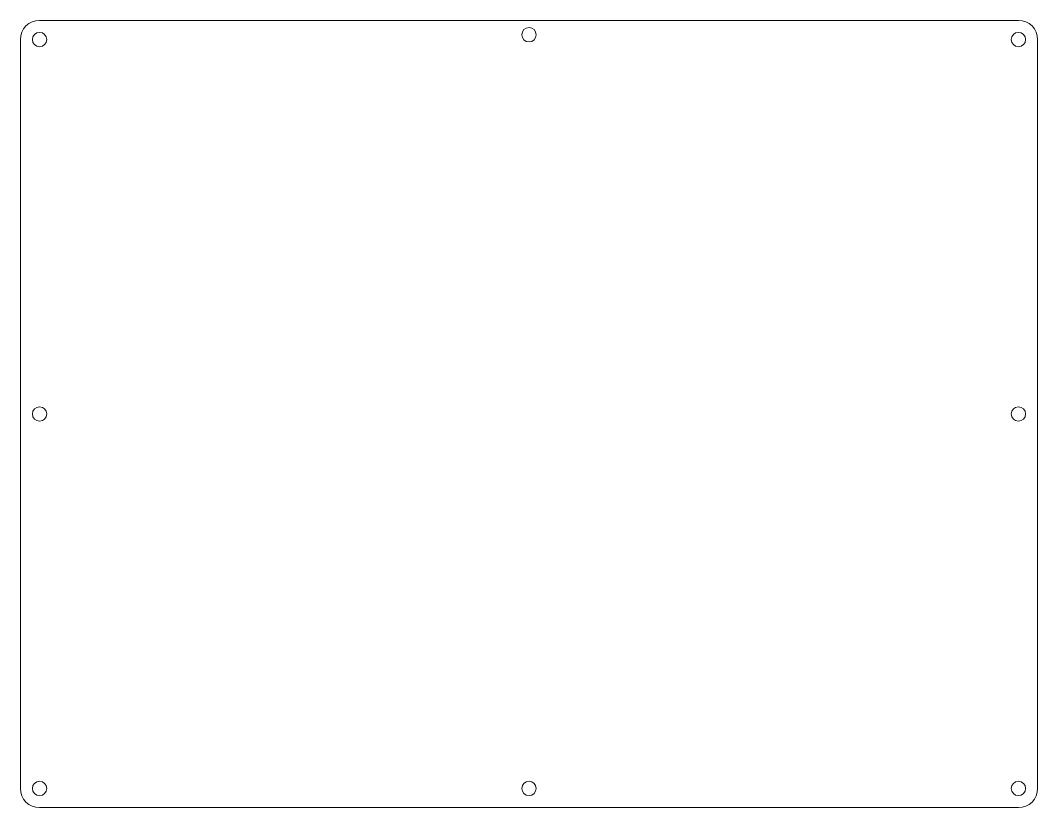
# Model space of a CAD drawing. Header units: millimetres. Extents: x -106 to 106, y -83 to 81.
import ezdxf

# ---------------------------------------------------------------- set-up
doc = ezdxf.new("R2010")
doc.units = ezdxf.units.MM

msp = doc.modelspace()

# ---------------------------------------------------------------- linework, layer by layer
at = {"color": 7, "linetype": 'Continuous', "lineweight": 15}
for p, q in [((102, 81), (-102, 81)), ((-106, 77), (-106, -79)), ((106, -79), (106, 77)), ((-102, -83), (102, -83))]:
    msp.add_line(p, q, dxfattribs=at)
for centre in [(-102, 77), (0, 78), (102, 77), (-102, -1), (102, -1), (-102, -79), (0, -79), (102, -79)]:
    msp.add_circle(centre, 1.5, dxfattribs=at)
for centre, start, end in [((-102, 77), 90, 180), ((102, 77), 0, 90), ((-102, -79), 180, 270), ((102, -79), 270, 0)]:
    msp.add_arc(centre, 4, start, end, dxfattribs=at)

doc.saveas('drawing.dxf')
